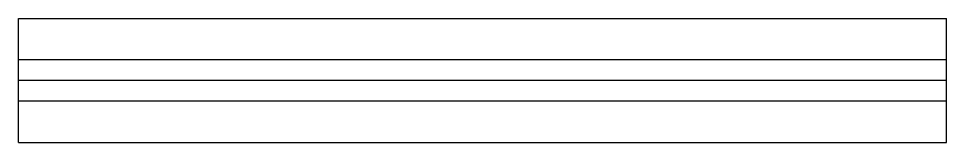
# Model space of a CAD drawing. Header units: millimetres. Extents: x 0 to 1800, y 0 to 240.
import ezdxf

# ---------------------------------------------------------------- set-up
doc = ezdxf.new("R2010")
doc.units = ezdxf.units.MM
doc.layers.add('Furniture_家具立面', color=255, linetype='Continuous')

# ---------------------------------------------------------------- blocks, each defined once
blk = doc.blocks.new('五线（封端头）')
at = {"color": 4}
for p, q in [((0, 240), (1800, 240)), ((0, 0), (0, 240)), ((1800, 0), (1800, 240)), ((1800, 160), (0, 160)), ((1800, 120), (0, 120)), ((1800, 80), (0, 80)), ((0, 0), (1800, 0))]:
    blk.add_line(p, q, dxfattribs=at)

msp = doc.modelspace()

# ---------------------------------------------------------------- block references
at = {"layer": 'Furniture_家具立面'}
msp.add_blockref('五线（封端头）', (0, 0), dxfattribs=at)

doc.saveas('drawing.dxf')
